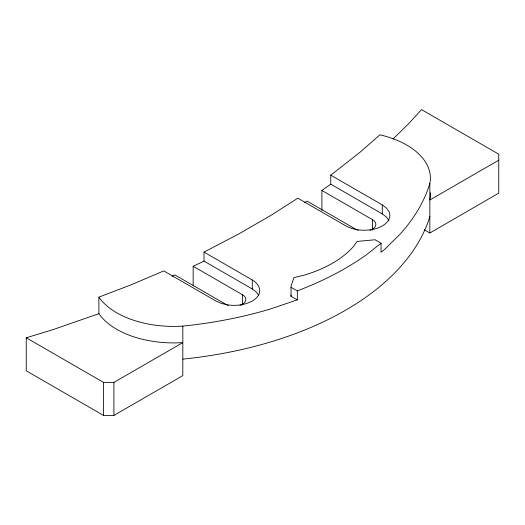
<?xml version="1.0" encoding="UTF-8"?>
<svg xmlns="http://www.w3.org/2000/svg" width="525" height="525" viewBox="0 0 525 525"><rect width="100%" height="100%" fill="white"/><g stroke="black" fill="none" stroke-linecap="round" stroke-linejoin="round"><path stroke-width="0.79" d="M290.994 287.313L297.327 290.863L297.327 299.873L290.994 296.323L291.073 285.961L293.921 277.607L303.634 275.297A113.098 65.297 0 0 0 353.391 246.573L357.033 241.454L375.04 239.754L381.058 243.232L381.058 252.243L384.431 249.585L400.116 234.143A304.146 175.593 0 0 0 429.844 183.474A80.758 46.627 0 0 0 379.91 134.813L359.467 152.709L330.77 175.166L330.77 184.177L321.897 190.463L321.897 210.479M290.994 296.323L291.073 294.971M393.061 138.987L408.581 123.795L421.477 109.587L498.75 154.199L498.75 193.128L429.844 233.015L424.193 229.753M381.058 243.232L366.109 255.012A304.146 175.593 0 0 1 297.327 290.863M304.526 202.775L306.954 201.049L355.779 229.235A11.767 6.792 0 0 0 358.214 230.317M26.25 337.778L103.51 382.384L113.912 382.384L182.818 342.602A80.456 46.456 0 0 1 98.89 313.668L52.697 329.733L26.25 337.778L26.25 370.808L103.51 415.413L113.912 415.413L182.818 375.631L182.818 326.091A80.456 46.456 0 0 1 98.89 297.15L98.89 313.668M498.75 160.204L429.844 199.986A80.758 46.627 0 0 0 430.336 192.767M258.49 295.011L256.377 292.064L252.289 288.986L204.022 261.122L204.022 252.112L238.862 233.901L271.628 214.942L297.819 198.181L345.896 225.934C353.476 229.983 362.329 230.895 370.762 229.779A25.738 14.864 0 0 0 388.959 211.582L386.387 207.992L382.298 204.914L330.77 175.166M172.069 276.222L174.851 274.903L225.763 304.297A11.767 6.792 0 0 0 228.198 305.379M193.154 285.469L193.154 266.254L204.022 261.122M98.89 297.15L131.263 284.76L163.774 270.907L215.88 300.996L221.215 303.358L227.423 304.841A25.738 14.864 0 0 0 258.95 294.335C261.542 288.547 257.257 282.726 252.289 279.976L204.022 252.112M297.327 299.873L270.592 308.923A304.146 175.593 0 0 1 182.818 326.091M330.77 184.177L382.298 213.924L386.387 217.002L388.959 220.585M321.897 190.463L372.415 219.627L372.415 230.035M193.154 266.254L242.406 294.689L242.406 305.097M429.844 183.474L429.844 233.015M382.298 204.914L382.298 213.924M252.289 279.976L252.289 288.986M113.912 382.384L113.912 415.413M103.51 382.384L103.51 415.413M429.844 216.497A304.146 175.593 0 0 1 182.818 359.12M372.415 219.627A11.767 6.792 0 0 1 369.981 230.317M242.406 294.689A11.767 6.792 0 0 1 239.971 305.379"/></g></svg>
